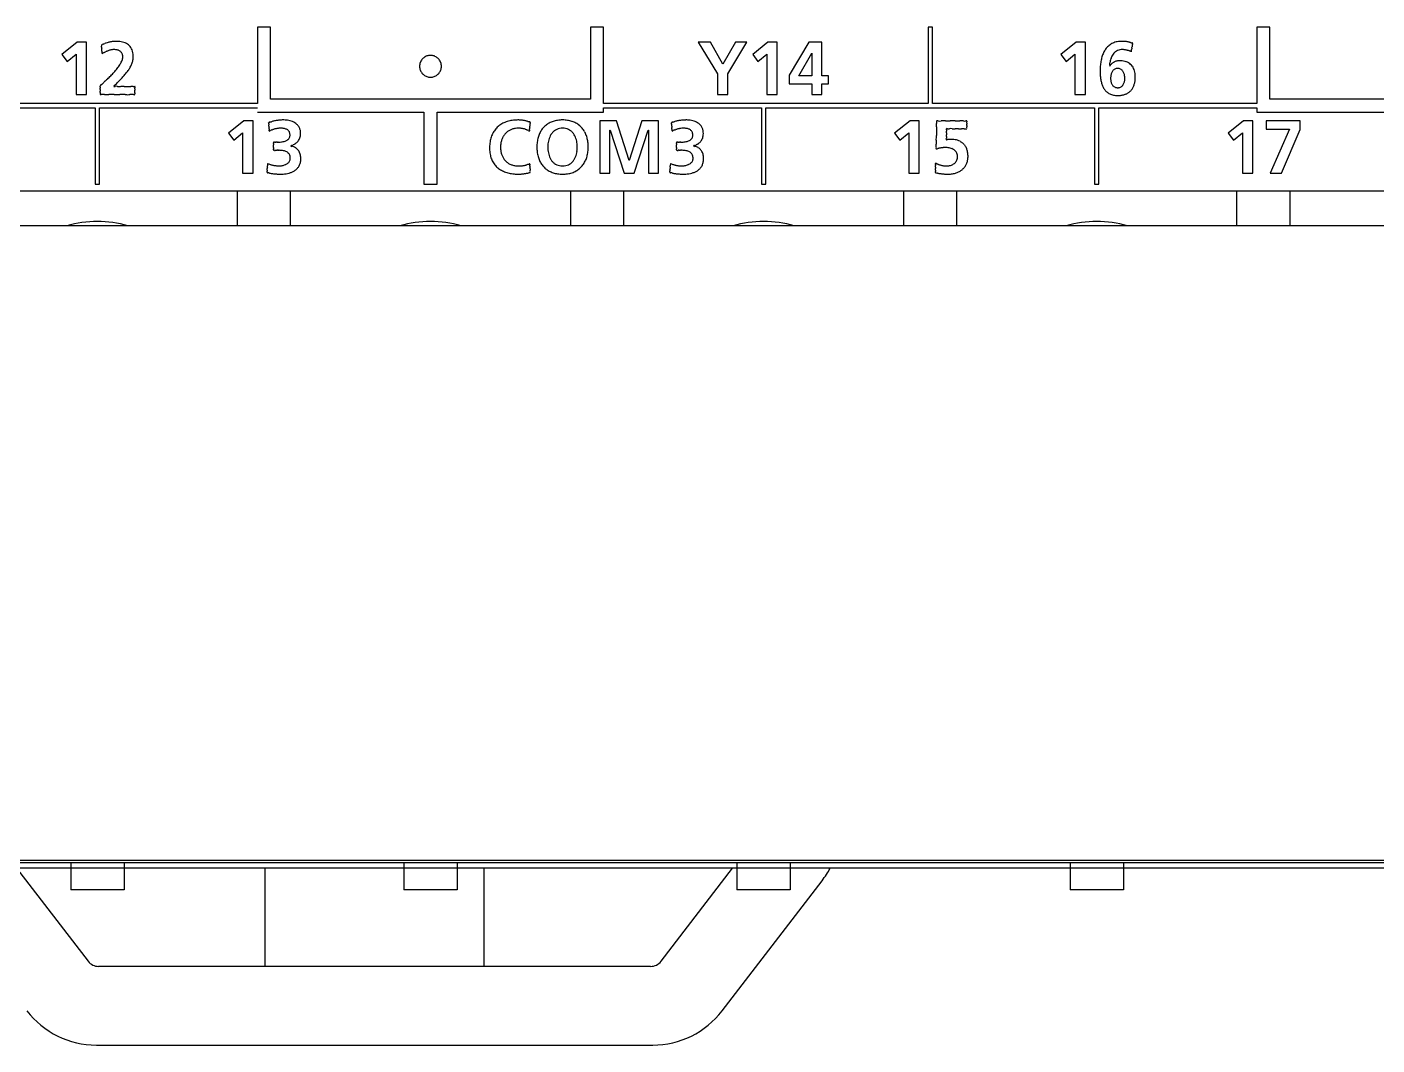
# Model space of a CAD drawing. Extents: x 168 to 388, y 259 to 356.
# Drawn here: x 269.86 to 300.75, y 259.02 to 282.32 of the extents above; entities that cross this region are included whole.
import ezdxf

# ---------------------------------------------------------------- set-up
doc = ezdxf.new("R2010")
doc.units = 0
doc.header["$MEASUREMENT"] = 0
doc.layers.get('0').update_dxf_attribs({"linetype": 'CONTINUOUS'})

msp = doc.modelspace()

# ---------------------------------------------------------------- linework, layer by layer
at = {"color": 7, "linetype": 'Continuous'}
for p, q in [((275.434, 282.317), (275.134, 282.317)), ((275.134, 282.317), (275.134, 280.568)), ((275.434, 280.668), (275.434, 282.317)), ((283.054, 282.317), (282.754, 282.317)), ((282.754, 282.317), (282.754, 280.668)), ((283.054, 280.568), (283.054, 282.317)), ((290.575, 282.317), (290.475, 282.317)), ((290.475, 282.317), (290.475, 280.568)), ((290.575, 280.568), (290.575, 282.317)), ((298.294, 282.317), (297.995, 282.317)), ((297.995, 282.317), (297.995, 280.568)), ((298.294, 280.668), (298.294, 282.317)), ((271.013, 281.968), (270.663, 281.687)), ((271.226, 281.968), (271.013, 281.968)), ((271.226, 280.77), (271.226, 281.968)), ((285.502, 281.968), (285.22, 281.968)), ((285.22, 281.968), (285.658, 281.244)), ((285.785, 281.465), (285.502, 281.968)), ((286.074, 281.968), (285.785, 281.465)), ((285.898, 281.244), (286.328, 281.968)), ((286.328, 281.968), (286.074, 281.968)), ((286.814, 281.968), (286.464, 281.687)), ((287.027, 281.968), (286.814, 281.968)), ((287.027, 280.77), (287.027, 281.968)), ((287.748, 281.968), (287.3, 281.213)), ((288.047, 281.968), (287.748, 281.968)), ((288.047, 281.197), (288.047, 281.968)), ((293.864, 281.968), (293.513, 281.687)), ((294.077, 281.968), (293.864, 281.968)), ((294.077, 280.77), (294.077, 281.968)), ((270.663, 281.687), (270.783, 281.53)), ((270.783, 281.53), (270.986, 281.695)), ((270.986, 281.695), (270.986, 280.77)), ((286.464, 281.687), (286.584, 281.53)), ((286.584, 281.53), (286.787, 281.695)), ((286.787, 281.695), (286.787, 280.77)), ((287.517, 281.197), (287.814, 281.717)), ((287.814, 281.717), (287.817, 281.717)), ((287.817, 281.717), (287.817, 281.197)), ((293.513, 281.687), (293.634, 281.53)), ((293.634, 281.53), (293.836, 281.695)), ((293.836, 281.695), (293.836, 280.77)), ((295.126, 281.752), (295.129, 281.775)), ((285.658, 281.244), (285.658, 280.77)), ((285.898, 280.77), (285.898, 281.244)), ((287.3, 281.213), (287.3, 281.019)), ((287.3, 281.019), (287.817, 281.019)), ((287.817, 281.197), (287.517, 281.197)), ((287.817, 281.019), (287.817, 280.77)), ((288.2, 281.197), (288.047, 281.197)), ((288.047, 280.77), (288.047, 281.019)), ((288.047, 281.019), (288.2, 281.019)), ((288.2, 281.019), (288.2, 281.197)), ((270.986, 280.77), (271.226, 280.77)), ((271.538, 280.794), (271.538, 280.77)), ((271.538, 280.77), (271.564, 280.77)), ((272.333, 280.77), (272.334, 280.774)), ((285.658, 280.77), (285.898, 280.77)), ((286.787, 280.77), (287.027, 280.77)), ((287.817, 280.77), (288.047, 280.77)), ((293.836, 280.77), (294.077, 280.77)), ((263.905, 280.468), (271.425, 280.468)), ((275.134, 280.568), (267.714, 280.568)), ((271.425, 280.468), (271.425, 278.718)), ((271.525, 278.718), (271.525, 280.468)), ((271.525, 280.468), (275.134, 280.468)), ((282.754, 280.668), (275.434, 280.668)), ((290.475, 280.568), (283.054, 280.568)), ((283.054, 280.368), (283.054, 280.468)), ((283.054, 280.468), (286.664, 280.468)), ((286.664, 280.468), (286.664, 278.718)), ((286.764, 278.718), (286.764, 280.468)), ((286.764, 280.468), (294.284, 280.468)), ((297.995, 280.568), (290.575, 280.568)), ((294.284, 280.468), (294.284, 278.718)), ((294.384, 278.718), (294.384, 280.468)), ((294.384, 280.468), (297.995, 280.468)), ((297.995, 280.468), (297.995, 280.368)), ((305.615, 280.668), (298.294, 280.668)), ((274.823, 280.168), (274.473, 279.887)), ((275.036, 280.168), (274.823, 280.168)), ((275.036, 278.97), (275.036, 280.168)), ((275.134, 280.368), (278.945, 280.368)), ((278.945, 280.368), (278.945, 278.718)), ((279.244, 278.718), (279.244, 280.368)), ((279.244, 280.368), (283.054, 280.368)), ((283.352, 280.168), (282.968, 280.168)), ((282.968, 280.168), (282.968, 278.97)), ((283.638, 279.26), (283.352, 280.168)), ((283.926, 280.168), (283.641, 279.26)), ((284.311, 280.168), (283.926, 280.168)), ((284.311, 278.97), (284.311, 280.168)), ((290.063, 280.168), (289.712, 279.887)), ((290.276, 280.168), (290.063, 280.168)), ((290.276, 278.97), (290.276, 280.168)), ((297.695, 280.168), (297.344, 279.887)), ((297.908, 280.168), (297.695, 280.168)), ((297.908, 278.97), (297.908, 280.168)), ((297.995, 280.368), (301.804, 280.368)), ((298.986, 280.168), (298.213, 280.168)), ((298.213, 280.168), (298.213, 279.979)), ((298.986, 279.969), (298.986, 280.168)), ((274.473, 279.887), (274.593, 279.73)), ((274.593, 279.73), (274.796, 279.895)), ((274.796, 279.895), (274.796, 278.97)), ((283.198, 279.955), (283.202, 279.959)), ((283.198, 278.97), (283.198, 279.955)), ((283.202, 279.959), (283.524, 278.97)), ((283.755, 278.97), (284.077, 279.959)), ((284.077, 279.959), (284.081, 279.959)), ((284.081, 279.959), (284.081, 278.97)), ((289.712, 279.887), (289.833, 279.73)), ((289.833, 279.73), (290.035, 279.895)), ((290.035, 279.895), (290.035, 278.97)), ((291.345, 279.99), (291.361, 279.99)), ((291.361, 279.99), (291.361, 279.996)), ((297.344, 279.887), (297.465, 279.73)), ((297.465, 279.73), (297.667, 279.895)), ((297.667, 279.895), (297.667, 278.97)), ((298.213, 279.979), (298.743, 279.979)), ((298.743, 279.979), (298.299, 278.97)), ((298.559, 278.97), (298.986, 279.969)), ((275.507, 279.684), (275.506, 279.682)), ((275.506, 279.497), (275.507, 279.495)), ((284.721, 279.684), (284.72, 279.682)), ((284.72, 279.497), (284.721, 279.495)), ((275.368, 279.193), (275.367, 279.168)), ((283.641, 279.26), (283.638, 279.26)), ((284.582, 279.193), (284.581, 279.168)), ((274.796, 278.97), (275.036, 278.97)), ((281.376, 278.987), (281.376, 278.993)), ((282.968, 278.97), (283.198, 278.97)), ((283.524, 278.97), (283.755, 278.97)), ((284.081, 278.97), (284.311, 278.97)), ((290.035, 278.97), (290.276, 278.97)), ((297.667, 278.97), (297.908, 278.97)), ((298.299, 278.97), (298.559, 278.97)), ((205.465, 278.567), (385.715, 278.567)), ((271.425, 278.718), (271.525, 278.718)), ((274.675, 278.567), (274.675, 277.767)), ((275.895, 277.767), (275.895, 278.567)), ((278.945, 278.718), (279.244, 278.718)), ((282.295, 278.567), (282.295, 277.767)), ((283.515, 277.767), (283.515, 278.567)), ((286.664, 278.718), (286.764, 278.718)), ((289.915, 278.567), (289.915, 277.767)), ((291.135, 277.767), (291.135, 278.567)), ((294.284, 278.718), (294.384, 278.718)), ((297.535, 278.567), (297.535, 277.767)), ((298.755, 277.767), (298.755, 278.567)), ((385.315, 277.767), (205.865, 277.767)), ((204.049, 263.251), (387.132, 263.251)), ((382.53, 263.185), (208.65, 263.185)), ((270.865, 263.185), (270.865, 262.567)), ((272.085, 263.185), (272.085, 262.567)), ((278.485, 263.185), (278.485, 262.567)), ((279.705, 263.185), (279.705, 262.567)), ((286.105, 263.185), (286.105, 262.567)), ((287.325, 263.185), (287.325, 262.567)), ((293.725, 263.185), (293.725, 262.567)), ((294.945, 263.185), (294.945, 262.567)), ((377.095, 263.067), (211.125, 263.067)), ((269.626, 263.067), (271.263, 260.934)), ((275.315, 260.817), (275.315, 263.067)), ((280.315, 263.067), (280.315, 260.817)), ((284.368, 260.934), (286.004, 263.067)), ((272.085, 262.567), (270.865, 262.567)), ((279.705, 262.567), (278.485, 262.567)), ((285.766, 259.8), (288.052, 262.778)), ((287.325, 262.567), (286.105, 262.567)), ((294.945, 262.567), (293.725, 262.567)), ((284.13, 260.817), (271.501, 260.817)), ((271.451, 259.017), (284.179, 259.017))]:
    msp.add_line(p, q, dxfattribs=at)
for centre, radius, start, end in [((271.501, 282.228), 0.324, 288.6494, 295.7422), ((271.8, 281.546), 0.422, 106.5968, 112.0667), ((272.004, 280.925), 1.075, 105.4138, 107.566), ((271.918, 281.223), 0.765, 102.1343, 105.1623), ((271.93, 281.173), 0.817, 99.3681, 102.2024), ((271.924, 281.206), 0.783, 96.4046, 99.3536), ((271.923, 281.221), 0.767, 93.4086, 96.4084), ((271.921, 281.258), 0.731, 90.2847, 93.4191), ((271.921, 281.371), 0.618, 83.9903, 90.4027), ((271.935, 281.503), 0.485, 76.0834, 84.0049), ((271.959, 281.597), 0.388, 66.8563, 76.0942), ((271.985, 281.658), 0.322, 56.2826, 66.8276), ((294.868, 281.585), 0.399, 110.8308, 125.0776), ((294.887, 281.531), 0.456, 96.9865, 110.6426), ((294.905, 281.384), 0.605, 89.0086, 96.966), ((294.906, 281.217), 0.772, 87.1562, 89.2511), ((294.906, 281.213), 0.776, 85.1131, 87.1781), ((294.909, 281.25), 0.739, 82.9555, 85.1103), ((294.907, 281.236), 0.753, 80.8255, 82.9335), ((294.923, 281.331), 0.656, 78.4931, 80.9085), ((294.801, 280.77), 1.231, 76.8674, 78.1579), ((295.023, 281.692), 0.282, 72.4989, 78.1637), ((295.162, 282.091), 0.141, 247.4388, 258.9064), ((295.138, 281.928), 0.0251, 43.7001, 97.46), ((295.295, 281.905), 0.144, 167.1944, 174.8345), ((295.133, 281.945), 0.0231, 339.9375, 2.0915), ((271.613, 281.894), 0.048, 175.3232, 195.549), ((271.586, 281.894), 0.0211, 148.7972, 169.5356), ((271.341, 281.847), 0.229, 2.2815, 8.5907), ((271.609, 281.864), 0.0575, 94.8658, 135.3434), ((272.546, 281.933), 0.979, 184.5471, 186.3251), ((265.906, 281.27), 5.694, 5.2726, 5.5996), ((268.024, 281.439), 3.569, 5.1832, 5.6891), ((272.285, 281.815), 0.708, 184.3265, 186.5457), ((271.428, 281.71), 0.155, 1.6974, 9.1748), ((271.609, 281.712), 0.0257, 174.2617, 196.6105), ((271.581, 281.73), 0.0261, 275.8191, 326.418), ((271.673, 281.627), 0.113, 112.3894, 128.4179), ((270.975, 283.003), 1.43, 297.2873, 298.5692), ((271.864, 281.346), 0.45, 113.0683, 117.1782), ((271.932, 281.198), 0.613, 110.4374, 113.4735), ((271.886, 281.32), 0.483, 106.4571, 110.3247), ((271.876, 281.355), 0.447, 102.3063, 106.4915), ((271.866, 281.4), 0.4, 97.6159, 102.2987), ((271.862, 281.43), 0.37, 92.5155, 97.6053), ((271.859, 281.493), 0.307, 86.5758, 92.633), ((271.861, 281.537), 0.263, 79.533, 86.4502), ((271.865, 281.557), 0.243, 72.1875, 79.5835), ((271.875, 281.586), 0.213, 63.942, 72.2091), ((271.888, 281.612), 0.183, 54.5771, 63.9612), ((271.902, 281.632), 0.158, 43.9187, 54.5685), ((271.913, 281.643), 0.143, 32.0748, 43.8638), ((271.916, 281.645), 0.14, 19.5628, 31.9602), ((271.906, 281.642), 0.15, 7.1797, 19.4482), ((271.868, 281.638), 0.188, 351.9764, 6.8617), ((272.004, 281.688), 0.286, 44.6892, 56.2054), ((272.009, 281.694), 0.279, 32.7398, 44.5705), ((271.989, 281.682), 0.302, 21.251, 32.6318), ((271.934, 281.661), 0.36, 10.9314, 21.1674), ((271.849, 281.644), 0.447, 1.9021, 10.9788), ((271.858, 281.642), 0.438, 351.6873, 2.2573), ((279.095, 281.418), 0.25, 114.0604, 123.3811), ((279.094, 281.419), 0.249, 104.5542, 114.054), ((279.094, 281.417), 0.25, 94.8825, 104.5296), ((279.095, 281.415), 0.253, 85.1091, 94.8909), ((279.095, 281.417), 0.25, 75.4712, 85.1178), ((279.095, 281.419), 0.249, 65.947, 75.4466), ((279.095, 281.417), 0.25, 56.6199, 65.9406), ((295.219, 281.4), 0.8, 159.5311, 166.9034), ((295.045, 281.465), 0.614, 150.2915, 159.5729), ((294.931, 281.531), 0.482, 138.8225, 150.2951), ((294.875, 281.578), 0.409, 125.3085, 138.7237), ((295.002, 281.491), 0.359, 149.7626, 158.629), ((294.948, 281.524), 0.296, 139.4321, 149.8815), ((294.91, 281.556), 0.246, 126.9732, 139.3559), ((294.9, 281.568), 0.23, 113.3103, 126.8065), ((294.906, 281.553), 0.246, 99.6083, 113.1481), ((294.916, 281.483), 0.317, 89.1531, 99.3745), ((294.917, 281.366), 0.434, 86.0845, 89.4707), ((294.916, 281.344), 0.456, 83.0399, 86.1488), ((294.917, 281.353), 0.447, 79.9336, 83.0135), ((294.914, 281.337), 0.463, 77.027, 79.9314), ((294.908, 281.31), 0.491, 74.3262, 77.0195), ((294.895, 281.263), 0.54, 71.8997, 74.3201), ((294.873, 281.196), 0.61, 69.7738, 71.8995), ((294.826, 281.069), 0.746, 68.0218, 69.7559), ((294.797, 280.996), 0.825, 66.506, 68.0766), ((161.276, 302.954), 135.518, 351.00915, 351.01981), ((332.835, 275.854), 38.168, 170.9919, 171.037), ((284.932, 283.46), 10.335, 350.9261, 351.1028), ((297.79, 281.458), 2.677, 170.6863, 171.3426), ((294.504, 282.007), 0.654, 349.8564, 352.1725), ((270.658, 282.362), 1.613, 317.9537, 321.8726), ((271.112, 282.008), 1.037, 321.735, 327.4973), ((271.493, 281.768), 0.587, 327.2989, 336.481), ((271.755, 281.657), 0.303, 336.032, 351.4735), ((271.25, 281.969), 1.132, 321.537, 326.2593), ((271.51, 281.796), 0.819, 326.2031, 332.5017), ((271.7, 281.698), 0.606, 332.4963, 340.6813), ((271.844, 281.648), 0.453, 340.5957, 351.1887), ((279.095, 281.418), 0.251, 170.2341, 180.0078), ((279.096, 281.418), 0.252, 179.9725, 189.7417), ((279.092, 281.419), 0.247, 160.5505, 170.2036), ((279.093, 281.418), 0.249, 189.7591, 199.381), ((279.092, 281.418), 0.248, 151.0838, 160.5382), ((279.093, 281.418), 0.249, 199.397, 208.8472), ((279.094, 281.417), 0.25, 141.791, 151.0779), ((279.096, 281.416), 0.252, 132.5937, 141.7905), ((279.096, 281.416), 0.252, 123.3836, 132.5945), ((279.094, 281.416), 0.252, 47.4063, 56.6175), ((279.094, 281.416), 0.252, 38.2103, 47.407), ((279.095, 281.417), 0.25, 28.9221, 38.2101), ((279.097, 281.418), 0.248, 19.4633, 28.9153), ((279.096, 281.418), 0.249, 331.1545, 340.6008), ((279.098, 281.419), 0.247, 9.7937, 19.4524), ((279.096, 281.418), 0.248, 340.613, 350.2466), ((279.094, 281.418), 0.251, 359.9948, 9.7633), ((279.092, 281.418), 0.253, 350.2726, 0.0131), ((295.867, 281.307), 1.456, 177.4795, 181.4341), ((295.684, 281.316), 1.273, 172.7311, 177.5406), ((295.438, 281.348), 1.025, 166.8558, 172.7621), ((294.653, 281.439), 0.0243, 148.1825, 205.8328), ((294.394, 281.509), 0.245, 346.703, 0.5024), ((294.632, 281.435), 0.00977, 282.8386, 5.4145), ((294.956, 281.475), 0.319, 163.0546, 173.5406), ((294.692, 281.415), 0.0543, 124.1097, 157.3501), ((295.192, 281.422), 0.561, 159.0324, 164.8757), ((294.044, 282.099), 0.889, 314.0348, 315.946), ((294.811, 281.344), 0.188, 124.3538, 133.0958), ((294.818, 281.22), 0.152, 134.5662, 145.9171), ((294.858, 281.282), 0.265, 119.0577, 125.1357), ((294.805, 281.233), 0.133, 121.6973, 134.4608), ((294.841, 281.31), 0.233, 111.8735, 118.7915), ((294.804, 281.235), 0.132, 108.2324, 121.5358), ((294.849, 281.291), 0.254, 105.4611, 111.9092), ((294.81, 281.215), 0.152, 95.612, 108.0004), ((294.855, 281.267), 0.278, 99.3523, 105.4179), ((294.813, 281.196), 0.171, 84.0392, 95.9178), ((294.862, 281.225), 0.32, 93.8498, 99.3545), ((294.815, 281.217), 0.15, 71.7141, 84.2184), ((294.868, 281.13), 0.416, 88.1459, 93.7242), ((294.82, 281.233), 0.134, 58.3836, 71.4944), ((294.869, 281.09), 0.456, 79.8268, 88.5241), ((294.817, 281.229), 0.138, 45.8368, 58.2448), ((294.803, 281.215), 0.158, 34.7494, 45.7551), ((294.885, 281.178), 0.366, 69.849, 79.7869), ((294.903, 281.227), 0.314, 58.9422, 69.8042), ((294.915, 281.249), 0.289, 47.4966, 58.8562), ((294.914, 281.249), 0.29, 36.1451, 47.4018), ((294.895, 281.235), 0.314, 25.4592, 36.0731), ((294.849, 281.214), 0.364, 15.8214, 25.4134), ((271.386, 281.268), 0.323, 305.5261, 319.8439), ((272.871, 279.814), 1.756, 131.6697, 134.8212), ((270.262, 282.663), 2.108, 313.1519, 316.0536), ((269.784, 283.154), 2.792, 315.6064, 317.8899), ((271.094, 281.85), 1.163, 312.14, 316.7575), ((225.635, 326.945), 65.195, 315.2571, 315.34153), ((270.522, 282.569), 2.076, 315.7554, 318.4242), ((270.815, 282.315), 1.688, 318.2745, 321.5225), ((279.095, 281.419), 0.25, 208.8527, 218.1443), ((279.096, 281.419), 0.252, 218.1456, 227.3552), ((279.096, 281.419), 0.251, 227.3549, 236.5816), ((279.095, 281.418), 0.25, 236.5845, 245.9206), ((279.094, 281.417), 0.248, 245.9273, 255.439), ((279.094, 281.418), 0.25, 255.4639, 265.117), ((279.095, 281.421), 0.253, 265.108, 274.892), ((279.095, 281.418), 0.25, 274.8827, 284.5352), ((279.095, 281.417), 0.249, 284.5602, 294.0717), ((279.095, 281.418), 0.25, 294.0784, 303.4145), ((279.094, 281.419), 0.251, 303.4173, 312.6443), ((279.094, 281.419), 0.252, 312.6442, 321.8536), ((279.095, 281.419), 0.25, 321.8544, 331.1476), ((295.662, 281.299), 1.251, 181.3001, 185.4546), ((295.326, 281.266), 0.913, 185.4323, 190.9648), ((295.087, 281.219), 0.669, 190.9123, 198.1577), ((294.918, 281.164), 0.492, 198.1158, 207.5306), ((295.073, 281.142), 0.421, 175.1431, 180.2337), ((295.004, 281.139), 0.352, 179.7619, 185.4977), ((295.035, 281.147), 0.383, 169.8869, 175.2968), ((294.975, 281.135), 0.323, 185.3438, 191.3966), ((294.955, 281.161), 0.302, 163.331, 169.887), ((294.914, 281.123), 0.261, 191.4017, 198.5831), ((294.895, 281.179), 0.239, 155.4825, 163.3747), ((294.869, 281.108), 0.213, 198.5503, 206.9901), ((294.848, 281.201), 0.187, 145.9345, 155.5042), ((294.834, 281.09), 0.174, 206.9879, 216.9103), ((294.775, 281.195), 0.193, 25.3785, 34.7408), ((294.778, 281.097), 0.19, 325.3478, 334.5035), ((294.733, 281.175), 0.239, 17.5342, 25.4013), ((294.739, 281.116), 0.233, 334.4748, 342.2099), ((294.681, 281.158), 0.294, 10.8844, 17.5703), ((294.694, 281.13), 0.281, 342.1792, 348.8061), ((294.622, 281.147), 0.354, 5.1406, 10.9019), ((294.654, 281.139), 0.323, 348.7604, 354.6679), ((294.584, 281.143), 0.392, 359.8831, 5.218), ((294.611, 281.143), 0.365, 354.6894, 359.9591), ((294.772, 281.133), 0.44, 336.4727, 345.6923), ((294.656, 281.162), 0.56, 345.7157, 353.4712), ((294.783, 281.195), 0.433, 7.2623, 15.8443), ((294.656, 281.18), 0.56, 0.033, 7.1507), ((294.547, 281.176), 0.67, 353.3282, 0.2945), ((271.596, 280.966), 0.0589, 175.6676, 184.3324), ((273.231, 280.928), 1.694, 179.5432, 180.4568), ((271.596, 280.945), 0.0631, 110.0535, 156.7928), ((271.166, 280.952), 0.372, 358.4959, 1.5041), ((264.594, 280.899), 6.944, 359.8705, 0.1295), ((298.359, 280.867), 26.822, 179.9651, 180.0349), ((172.449, 280.835), 99.088, 359.99109, 0.00891), ((623.444, 280.807), 351.907, 179.99789, 180.00211), ((271.599, -339.823), 620.592, 89.996738, 90.003262), ((271.686, 460.138), 179.368, 269.9836, 270.0164), ((271.798, 230.264), 50.506, 89.9306, 90.0694), ((271.904, 280.937), 0.0583, 120.7073, 158.6265), ((271.866, 281.022), 0.0654, 255.8661, 284.1339), ((271.924, 294.441), 13.671, 269.7284, 270.2716), ((271.909, 280.599), 0.361, 85.623, 94.377), ((271.972, 282.536), 1.578, 268.7181, 271.2819), ((272.051, 277.231), 3.539, 88.9917, 91.0083), ((272.047, 274.439), 6.519, 89.6549, 90.3451), ((272.125, 327.423), 46.465, 269.9514, 270.0486), ((272.167, 281.632), 0.864, 266.4436, 273.5564), ((272.201, 295.406), 14.448, 269.858, 270.142), ((272.259, 280.583), 0.19, 78.2596, 101.7404), ((272.265, 278.05), 2.908, 89.4405, 90.5595), ((272.31, 281.518), 0.56, 268.2412, 271.7588), ((272.316, 280.795), 0.0312, 235.6255, 304.3745), ((272.33, 280.947), 0.0113, 65.197, 100.154), ((272.322, 280.952), 0.0133, 337.0018, 22.9982), ((272.409, 280.937), 0.0749, 172.3928, 187.6072), ((272.001, 280.914), 0.333, 357.7352, 2.2648), ((273.749, 280.886), 1.415, 179.3935, 180.6065), ((254.675, 280.856), 17.659, 359.9503, 0.0497), ((270.288, 280.826), 2.047, 359.6032, 0.3968), ((272.774, 280.8), 0.44, 178.4921, 181.5079), ((272.245, 280.781), 0.0896, 355.1828, 4.8172), ((294.817, 281.111), 0.378, 207.5389, 219.3454), ((294.774, 281.076), 0.322, 219.4832, 233.2226), ((294.773, 281.078), 0.323, 233.478, 247.8061), ((294.796, 281.138), 0.388, 248.0282, 261.2342), ((294.814, 281.075), 0.149, 216.9506, 228.2961), ((294.806, 281.067), 0.138, 228.4082, 240.6938), ((294.817, 281.276), 0.527, 261.226, 271.9818), ((294.808, 281.071), 0.142, 240.8197, 253.2669), ((294.815, 281.097), 0.169, 253.4687, 264.8169), ((294.817, 281.102), 0.175, 264.3204, 275.9012), ((294.82, 281.07), 0.142, 275.9393, 288.7257), ((294.822, 281.282), 0.533, 271.4472, 280.2576), ((294.824, 281.058), 0.13, 288.9336, 302.0789), ((294.82, 281.063), 0.136, 302.2129, 314.4922), ((294.806, 281.078), 0.157, 314.5585, 325.3481), ((294.843, 281.162), 0.411, 280.3068, 290.6422), ((294.867, 281.099), 0.344, 290.7028, 302.1332), ((294.881, 281.075), 0.316, 302.2516, 314.1555), ((294.875, 281.08), 0.324, 314.2761, 325.8358), ((294.84, 281.103), 0.366, 325.9165, 336.4545), ((275.417, 280.107), 0.0319, 81.8701, 139.1694), ((275.421, 280.126), 0.0283, 176.1617, 192.0383), ((275.206, 280.098), 0.188, 1.304, 6.896), ((276.256, 280.151), 0.863, 183.2428, 184.9572), ((275.387, 280.301), 0.165, 281.8671, 294.1052), ((275.56, 279.837), 0.33, 102.4103, 108.6634), ((275.857, 278.665), 1.539, 102.4607, 103.8303), ((275.699, 279.355), 0.831, 99.5048, 102.0927), ((275.726, 279.207), 0.982, 97.3688, 99.6009), ((275.723, 279.222), 0.966, 95.0384, 97.3481), ((275.728, 279.174), 1.014, 92.7956, 95.0335), ((275.726, 279.227), 0.962, 90.441, 92.8399), ((275.725, 279.456), 0.733, 86.7009, 90.5203), ((275.73, 279.565), 0.624, 81.4604, 86.5878), ((275.74, 279.622), 0.566, 75.5754, 81.5531), ((275.766, 279.723), 0.461, 68.1162, 75.6166), ((275.802, 279.811), 0.367, 58.693, 68.1674), ((275.839, 279.873), 0.294, 46.8968, 58.6988), ((275.865, 279.901), 0.256, 32.9366, 46.7825), ((280.986, 279.642), 0.527, 122.4952, 133.7252), ((281.016, 279.593), 0.584, 111.9489, 122.4196), ((281.054, 279.499), 0.685, 102.4835, 111.9324), ((281.091, 279.325), 0.863, 94.3502, 102.4148), ((281.098, 279.293), 0.896, 89.0237, 94.6627), ((281.1, 279.439), 0.75, 86.8533, 88.9344), ((281.098, 279.427), 0.762, 84.6464, 86.8023), ((281.093, 279.362), 0.827, 82.6107, 84.6762), ((281.087, 279.321), 0.868, 80.5681, 82.5913), ((281.107, 279.434), 0.753, 78.2849, 80.66), ((280.989, 278.902), 1.299, 76.5695, 77.9602), ((281.227, 279.867), 0.305, 71.9351, 77.8632), ((281.387, 280.311), 0.167, 246.9413, 257.6833), ((281.354, 280.12), 0.0276, 42.4271, 95.7862), ((280.655, 280.157), 0.719, 354.0502, 356.232), ((281.53, 280.106), 0.159, 171.554, 178.7282), ((281.349, 280.136), 0.0255, 344.7542, 5.528), ((282.043, 279.682), 0.496, 118.2912, 129.1937), ((282.064, 279.641), 0.541, 107.8019, 118.2366), ((282.096, 279.539), 0.648, 98.3701, 107.6942), ((282.109, 279.467), 0.722, 89.4929, 98.622), ((282.121, 279.489), 0.7, 81.1647, 90.4651), ((282.134, 279.552), 0.635, 71.935, 81.387), ((282.162, 279.641), 0.543, 61.4327, 71.8312), ((282.179, 279.674), 0.505, 50.6354, 61.382), ((284.631, 280.107), 0.0319, 81.8705, 139.1694), ((284.635, 280.126), 0.0283, 176.1617, 192.0384), ((284.42, 280.098), 0.188, 1.304, 6.896), ((285.47, 280.151), 0.863, 183.2428, 184.9572), ((284.601, 280.301), 0.165, 281.8675, 294.1057), ((284.774, 279.837), 0.33, 102.4108, 108.6639), ((285.071, 278.666), 1.539, 102.4612, 103.8308), ((284.913, 279.355), 0.831, 99.5052, 102.0932), ((284.94, 279.207), 0.982, 97.3691, 99.6013), ((284.937, 279.222), 0.966, 95.0385, 97.3484), ((284.942, 279.174), 1.014, 92.7958, 95.0335), ((284.94, 279.227), 0.961, 90.4403, 92.8406), ((284.939, 279.458), 0.731, 86.6966, 90.5201), ((284.944, 279.567), 0.622, 81.4486, 86.5818), ((284.953, 279.623), 0.565, 75.5623, 81.5419), ((284.98, 279.724), 0.461, 68.1022, 75.6033), ((285.015, 279.811), 0.366, 58.6802, 68.1535), ((285.053, 279.873), 0.294, 46.8868, 58.686), ((285.079, 279.901), 0.256, 32.9308, 46.7727), ((287.089, 280.137), 3.582, 358.31, 359.544), ((291.371, 280.12), 0.7, 176.9531, 180.9008), ((290.7, 280.157), 0.0286, 157.4743, 180.4022), ((290.691, 280.136), 0.0363, 61.1752, 118.8248), ((290.744, 280.375), 0.21, 260.3398, 279.6602), ((290.827, 279.233), 0.937, 87.084, 92.916), ((290.929, 283.711), 3.543, 269.1171, 270.8829), ((291.04, 273.353), 6.815, 89.528, 90.472), ((291.149, 283.22), 3.052, 269.0186, 270.9814), ((291.244, 279.403), 0.766, 86.7803, 93.2197), ((291.315, 280.324), 0.159, 259.711, 280.289), ((291.352, 280.153), 0.0175, 60.5457, 118.5836), ((291.479, 280.152), 0.119, 175.8598, 184.1402), ((291.343, 280.164), 0.0183, 348.0993, 11.9007), ((290.816, 280.131), 0.545, 358.7398, 1.2602), ((293.598, 280.105), 2.237, 179.6421, 180.3579), ((282.707, 280.077), 8.654, 359.9035, 0.0965), ((272.047, 279.821), 3.359, 3.8421, 4.3579), ((282.669, 280.552), 7.288, 183.9758, 184.2242), ((271.735, 279.737), 3.676, 3.867, 4.333), ((276.35, 280.04), 0.949, 183.3406, 184.8594), ((275.203, 279.937), 0.203, 1.6499, 6.5501), ((275.409, 279.967), 0.0308, 264.8202, 324.8318), ((275.433, 279.941), 0.0273, 177.3037, 190.8963), ((275.483, 279.871), 0.0921, 102.4903, 121.6556), ((275.157, 280.88), 0.968, 288.3739, 290.1844), ((275.625, 279.571), 0.421, 104.3678, 108.5254), ((275.699, 279.307), 0.695, 102.3189, 104.8367), ((275.673, 279.419), 0.581, 99.1674, 102.185), ((275.677, 279.398), 0.602, 96.2858, 99.2062), ((275.676, 279.401), 0.599, 93.3193, 96.265), ((275.676, 279.423), 0.577, 90.2843, 93.3562), ((275.676, 279.553), 0.447, 85.9342, 90.3939), ((275.683, 279.662), 0.338, 80.108, 85.8957), ((275.696, 279.733), 0.265, 73.0934, 80.166), ((275.714, 279.793), 0.203, 64.3198, 73.1246), ((275.733, 279.832), 0.159, 53.5597, 64.3272), ((275.748, 279.853), 0.134, 40.9174, 53.4849), ((275.754, 279.858), 0.126, 27.2049, 40.7414), ((275.758, 279.839), 0.124, 320.8935, 335.1064), ((275.742, 279.853), 0.139, 13.8348, 26.9975), ((275.758, 279.838), 0.124, 335.3017, 349.7955), ((275.707, 279.844), 0.175, 2.019, 13.7355), ((275.725, 279.843), 0.157, 350.2384, 2.8098), ((275.865, 279.902), 0.255, 17.963, 32.7034), ((275.86, 279.865), 0.261, 336.0626, 345.6821), ((275.814, 279.887), 0.309, 3.9674, 17.6723), ((275.814, 279.876), 0.308, 345.7894, 354.6302), ((275.764, 279.881), 0.358, 354.4847, 4.3662), ((281.085, 279.597), 0.635, 156.3692, 166.4768), ((281.009, 279.63), 0.552, 145.3377, 156.3243), ((280.979, 279.65), 0.516, 133.8207, 145.2439), ((281.131, 279.595), 0.431, 150.3823, 159.7866), ((281.1, 279.612), 0.395, 140.3703, 150.3638), ((281.082, 279.627), 0.372, 129.8564, 140.337), ((281.076, 279.633), 0.364, 119.034, 129.8114), ((281.082, 279.622), 0.376, 108.2489, 118.9617), ((281.089, 279.599), 0.4, 97.6989, 108.2541), ((281.1, 279.505), 0.495, 89.5789, 97.4684), ((281.101, 279.317), 0.682, 87.4742, 89.8113), ((281.104, 279.351), 0.649, 85.1193, 87.571), ((281.112, 279.452), 0.548, 82.1674, 85.0773), ((281.122, 279.52), 0.479, 78.8421, 82.2032), ((281.113, 279.483), 0.517, 75.5299, 78.6983), ((281.161, 279.658), 0.335, 70.9758, 75.9875), ((282.014, 281.944), 2.104, 249.3085, 250.1336), ((281.277, 279.877), 0.0904, 55.8696, 75.9912), ((281.356, 279.97), 0.0336, 212.5961, 271.8059), ((281.328, 279.942), 0.0296, 348.6628, 1.6194), ((281.578, 279.933), 0.22, 172.8046, 177.4776), ((280.334, 280.061), 1.03, 354.4152, 355.867), ((285.262, 279.671), 3.914, 174.9133, 175.3689), ((274.596, 280.61), 6.794, 355.002, 355.2803), ((284.177, 279.828), 2.819, 174.8185, 175.4637), ((282.209, 279.608), 0.678, 160.3624, 168.9971), ((282.116, 279.641), 0.579, 150.755, 160.3539), ((282.06, 279.672), 0.515, 140.2744, 150.7116), ((282.038, 279.689), 0.487, 129.2806, 140.2055), ((282.273, 279.607), 0.49, 157.2543, 164.7646), ((282.199, 279.639), 0.41, 148.5352, 157.2794), ((282.142, 279.673), 0.343, 138.3553, 148.5388), ((282.109, 279.702), 0.299, 126.7438, 138.3101), ((282.099, 279.716), 0.282, 114.1619, 126.6337), ((282.104, 279.701), 0.298, 101.5195, 114.0122), ((282.114, 279.649), 0.351, 89.7796, 101.4131), ((282.117, 279.65), 0.35, 78.5798, 90.2135), ((282.127, 279.702), 0.297, 65.9725, 78.4688), ((282.132, 279.715), 0.283, 53.3625, 65.8244), ((282.122, 279.702), 0.3, 41.7002, 53.253), ((282.088, 279.673), 0.344, 31.4842, 41.6558), ((282.032, 279.638), 0.41, 22.7503, 31.4881), ((281.958, 279.607), 0.49, 15.2648, 22.7754), ((282.182, 279.679), 0.499, 39.8493, 50.5602), ((282.161, 279.662), 0.527, 29.5381, 39.7914), ((282.109, 279.633), 0.585, 19.9876, 29.5007), ((282.028, 279.603), 0.672, 11.3051, 19.979), ((281.261, 279.821), 3.359, 3.8421, 4.3579), ((291.882, 280.552), 7.287, 183.9758, 184.2242), ((280.95, 279.737), 3.675, 3.867, 4.3331), ((285.563, 280.04), 0.948, 183.3404, 184.8596), ((284.417, 279.937), 0.203, 1.6493, 6.5508), ((284.623, 279.967), 0.0308, 264.8322, 324.8381), ((284.647, 279.941), 0.0273, 177.3018, 190.8982), ((284.697, 279.871), 0.0922, 102.5246, 121.6654), ((284.371, 280.879), 0.968, 288.4033, 290.2113), ((284.839, 279.572), 0.42, 104.3963, 108.554), ((284.912, 279.31), 0.693, 102.341, 104.8644), ((284.887, 279.421), 0.578, 99.1826, 102.2071), ((284.89, 279.401), 0.599, 96.2937, 99.2212), ((284.89, 279.403), 0.597, 93.3213, 96.2726), ((284.889, 279.423), 0.577, 90.2838, 93.3581), ((284.889, 279.553), 0.447, 85.9339, 90.394), ((284.897, 279.662), 0.338, 80.1073, 85.8954), ((284.91, 279.733), 0.265, 73.0926, 80.1654), ((284.928, 279.793), 0.203, 64.3189, 73.1238), ((284.947, 279.832), 0.159, 53.5589, 64.3263), ((284.962, 279.853), 0.134, 40.9167, 53.484), ((284.967, 279.858), 0.126, 27.2045, 40.7408), ((284.972, 279.839), 0.124, 320.909, 335.1141), ((284.956, 279.853), 0.139, 13.8347, 26.9972), ((284.972, 279.838), 0.124, 335.3088, 349.7967), ((284.921, 279.844), 0.175, 2.019, 13.7355), ((284.939, 279.843), 0.157, 350.2396, 2.8093), ((285.078, 279.902), 0.255, 17.9612, 32.6979), ((285.074, 279.865), 0.261, 336.064, 345.6832), ((285.027, 279.887), 0.309, 3.9675, 17.6706), ((285.028, 279.876), 0.308, 345.7905, 354.6307), ((284.978, 279.881), 0.358, 354.4851, 4.366), ((286.892, 279.85), 3.774, 358.144, 359.71), ((309.262, 279.535), 18.599, 178.7659, 179.0881), ((311.754, 279.589), 21.089, 178.7967, 179.0573), ((291.278, 279.784), 0.384, 176.1983, 181.492), ((289.361, 279.86), 1.535, 358.0873, 359.603), ((295.678, 279.774), 4.783, 178.5951, 179.0952), ((292.301, 279.918), 1.403, 178.1923, 179.498), ((286.173, 280.006), 4.725, 358.6094, 359.0809), ((290.916, 279.985), 0.0174, 165.3108, 186.3299), ((290.604, 279.979), 0.295, 356.7955, 0.8948), ((290.909, 279.973), 0.0194, 59.8516, 120.1484), ((290.941, 280.112), 0.124, 259.7182, 280.2818), ((290.994, 279.421), 0.57, 86.8795, 93.1205), ((291.061, 282.329), 2.34, 269.114, 270.886), ((291.135, 270.94), 9.05, 89.7611, 90.2389), ((291.208, 313.449), 33.459, 269.9389, 270.0611), ((291.274, 161.101), 118.888, 89.98556, 90.01444), ((291.325, 691.467), 411.478, 269.99713, 270.00287), ((323.355, 280.048), 31.994, 179.9753, 180.0247), ((177.679, 280.023), 113.681, 359.99417, 0.00583), ((275.548, 279.675), 0.0421, 171.3794, 188.6206), ((275.544, 279.503), 0.0386, 170.595, 189.405), ((275.285, 279.658), 0.221, 357.1955, 2.8045), ((276.48, 279.634), 0.974, 179.1888, 180.8112), ((270.15, 279.605), 5.356, 359.8364, 0.1636), ((270.899, 279.574), 4.607, 359.8098, 0.1902), ((276.396, 279.545), 0.89, 179.1117, 180.8883), ((275.304, 279.52), 0.202, 356.9384, 3.0616), ((275.51, 279.677), 0.0074, 63.285, 116.7151), ((275.51, 279.502), 0.00783, 243.1883, 296.8117), ((275.519, 279.723), 0.0395, 261.1996, 278.8004), ((275.52, 279.454), 0.0417, 81.1593, 98.8407), ((275.533, 279.511), 0.173, 87.387, 92.613), ((275.535, 279.677), 0.183, 267.3747, 272.6253), ((275.55, 280.378), 0.694, 269.27, 270.73), ((275.553, 278.76), 0.734, 89.2666, 90.7334), ((275.568, 277.06), 2.624, 89.8047, 90.1953), ((275.572, 282.272), 2.777, 269.8039, 270.1961), ((275.585, 288.265), 8.581, 269.9455, 270.0545), ((275.59, 270.367), 9.128, 89.9455, 90.0545), ((275.6, 267.935), 11.748, 89.9682, 90.0318), ((275.605, 292.344), 12.849, 269.9691, 270.0309), ((275.61, 283.115), 3.431, 269.9331, 270.0669), ((275.617, 275.679), 3.816, 89.9361, 90.0639), ((275.614, 280.569), 0.885, 270.0191, 271.2609), ((275.621, 278.571), 0.923, 88.8446, 89.9866), ((275.62, 280.27), 0.587, 271.2708, 276.1292), ((275.628, 278.918), 0.577, 84.1101, 88.8536), ((275.634, 280.145), 0.46, 276.0584, 281.7355), ((275.643, 279.064), 0.43, 78.2628, 84.1886), ((275.659, 280.028), 0.341, 281.7025, 288.6834), ((275.669, 279.184), 0.308, 70.6369, 78.3013), ((275.688, 279.942), 0.25, 288.6335, 297.2739), ((275.696, 279.262), 0.224, 60.9231, 70.6752), ((275.718, 279.884), 0.184, 297.2428, 307.9169), ((275.744, 279.851), 0.143, 307.9486, 320.7242), ((275.913, 279.586), 0.0163, 76.0108, 147.5516), ((275.913, 279.603), 0.0178, 221.8624, 298.8422), ((275.903, 279.684), 0.0834, 279.9555, 309.309), ((275.924, 279.514), 0.0729, 55.004, 92.4938), ((276.826, 278.129), 1.726, 118.9292, 120.3046), ((275.48, 278.536), 1.146, 62.7165, 64.9154), ((275.852, 279.867), 0.267, 301.431, 310.1571), ((275.909, 279.388), 0.193, 47.1785, 59.7717), ((275.829, 279.901), 0.308, 309.4755, 316.9618), ((275.872, 279.344), 0.25, 38.3917, 47.9228), ((275.869, 279.862), 0.252, 317.2008, 326.3872), ((275.874, 279.347), 0.246, 28.3978, 38.1246), ((275.872, 279.86), 0.248, 326.4131, 335.9747), ((281.332, 279.55), 0.886, 175.0744, 183.4635), ((281.177, 279.538), 0.731, 183.2823, 192.6947), ((281.236, 279.562), 0.79, 166.545, 175.3272), ((281.26, 279.565), 0.564, 176.7642, 184.7591), ((281.23, 279.568), 0.534, 168.6405, 176.8681), ((281.212, 279.561), 0.516, 184.6753, 193.0272), ((281.173, 279.579), 0.476, 159.7881, 168.6206), ((282.46, 279.572), 0.932, 176.4778, 183.495), ((282.349, 279.581), 0.82, 169.017, 176.5997), ((282.369, 279.564), 0.841, 183.3451, 190.7756), ((282.492, 279.571), 0.713, 177.2382, 182.6698), ((282.42, 279.575), 0.641, 171.2745, 177.2211), ((282.484, 279.569), 0.705, 182.5428, 188.0717), ((282.382, 279.555), 0.602, 188.0551, 194.41), ((282.353, 279.585), 0.573, 164.7347, 171.3064), ((281.879, 279.585), 0.572, 8.7163, 15.2947), ((281.85, 279.555), 0.602, 345.5609, 351.9226), ((281.812, 279.575), 0.64, 2.7882, 8.7483), ((281.749, 279.57), 0.703, 351.906, 357.4481), ((281.742, 279.571), 0.711, 357.3217, 2.7703), ((281.907, 279.58), 0.795, 3.5325, 11.2847), ((281.888, 279.565), 0.815, 348.9258, 356.5239), ((281.812, 279.572), 0.89, 356.3877, 3.6398), ((284.761, 279.675), 0.0421, 171.3783, 188.6217), ((284.758, 279.503), 0.0386, 170.5939, 189.4061), ((284.499, 279.658), 0.221, 357.1951, 2.8049), ((285.694, 279.634), 0.974, 179.1887, 180.8113), ((279.365, 279.605), 5.355, 359.8364, 0.1636), ((280.113, 279.574), 4.607, 359.8098, 0.1902), ((285.609, 279.545), 0.89, 179.1116, 180.8884), ((284.518, 279.52), 0.202, 356.938, 3.062), ((284.724, 279.677), 0.0074, 63.2848, 116.7152), ((284.724, 279.502), 0.00784, 243.1882, 296.8118), ((284.733, 279.723), 0.0395, 261.1995, 278.8005), ((284.734, 279.454), 0.0418, 81.1592, 98.8408), ((284.747, 279.511), 0.173, 87.387, 92.613), ((284.749, 279.677), 0.183, 267.3747, 272.6253), ((284.764, 280.378), 0.694, 269.27, 270.73), ((284.767, 278.76), 0.735, 89.2666, 90.7334), ((284.782, 277.059), 2.624, 89.8047, 90.1953), ((284.786, 282.272), 2.777, 269.8039, 270.1961), ((284.799, 288.263), 8.579, 269.9454, 270.0546), ((284.804, 270.369), 9.126, 89.9455, 90.0545), ((284.814, 267.958), 11.726, 89.9681, 90.0319), ((284.819, 292.319), 12.824, 269.969, 270.031), ((284.824, 283.105), 3.421, 269.9329, 270.0671), ((284.831, 275.69), 3.805, 89.9359, 90.0641), ((284.828, 280.566), 0.882, 270.0192, 271.2633), ((284.835, 278.575), 0.92, 88.8423, 89.9865), ((284.834, 280.268), 0.585, 271.2737, 276.1404), ((284.842, 278.92), 0.575, 84.0989, 88.8508), ((284.848, 280.143), 0.459, 276.0696, 281.753), ((284.857, 279.065), 0.429, 78.2449, 84.1774), ((284.873, 280.027), 0.34, 281.7202, 288.7055), ((284.882, 279.184), 0.307, 70.614, 78.2832), ((284.902, 279.941), 0.249, 288.6557, 297.2978), ((284.91, 279.262), 0.224, 60.8984, 70.6521), ((284.932, 279.883), 0.184, 297.2668, 307.9388), ((284.957, 279.851), 0.143, 307.9705, 320.7401), ((285.127, 279.586), 0.0163, 76.009, 147.5505), ((285.126, 279.603), 0.0178, 221.8789, 298.8659), ((285.116, 279.684), 0.0834, 279.954, 309.3082), ((285.138, 279.514), 0.0731, 55.0323, 92.5143), ((286.04, 278.128), 1.727, 118.9288, 120.3037), ((284.698, 278.543), 1.139, 62.7274, 64.9424), ((285.066, 279.867), 0.267, 301.4306, 310.1573), ((285.123, 279.389), 0.192, 47.1715, 59.7831), ((285.043, 279.901), 0.308, 309.4757, 316.9626), ((285.086, 279.345), 0.249, 38.3618, 47.9142), ((285.083, 279.862), 0.252, 317.2017, 326.3884), ((285.088, 279.348), 0.246, 28.3531, 38.094), ((285.085, 279.86), 0.248, 326.4144, 335.976), ((290.694, 279.547), 0.0384, 149.1147, 208.7392), ((290.667, 279.555), 0.0272, 255.825, 283.6991), ((290.455, 279.605), 0.209, 349.3198, 8.5342), ((291.584, 279.665), 0.923, 176.0818, 181.7722), ((290.633, 279.715), 0.191, 281.9531, 289.1484), ((290.781, 279.235), 0.311, 101.3624, 105.7524), ((290.93, 278.57), 0.993, 100.8771, 102.2462), ((290.86, 278.922), 0.633, 98.5037, 100.645), ((290.871, 278.848), 0.709, 96.6502, 98.5626), ((290.871, 278.852), 0.705, 94.7037, 96.6328), ((290.873, 278.83), 0.727, 92.831, 94.7086), ((290.874, 278.795), 0.762, 91.0185, 92.8216), ((290.873, 278.948), 0.608, 88.0338, 91.1517), ((290.906, 279.741), 0.0144, 151.99, 205.7003), ((290.896, 279.748), 0.0134, 260.0709, 288.6809), ((290.809, 279.762), 0.0855, 350.0208, 7.6696), ((290.877, 279.091), 0.466, 82.4597, 87.9634), ((290.947, 279.509), 0.23, 99.159, 101.6307), ((291.692, 275.252), 4.553, 99.7563, 99.8892), ((291.011, 279.198), 0.548, 98.3716, 99.5412), ((291.016, 279.166), 0.58, 97.2607, 98.4286), ((290.887, 279.161), 0.396, 76.1688, 82.5164), ((291.006, 279.243), 0.503, 95.8176, 97.2393), ((291.005, 279.261), 0.485, 94.2663, 95.8191), ((291.003, 279.278), 0.468, 92.5707, 94.2651), ((290.906, 279.236), 0.318, 68.5584, 76.202), ((291.004, 279.269), 0.476, 90.8055, 92.5568), ((291.004, 279.232), 0.513, 86.4856, 90.785), ((290.93, 279.297), 0.253, 59.3113, 68.5921), ((291.005, 279.243), 0.503, 79.9598, 86.5831), ((290.954, 279.338), 0.204, 48.1657, 59.3092), ((290.973, 279.359), 0.176, 35.2986, 48.0805), ((291.017, 279.305), 0.44, 72.1965, 79.9815), ((291.035, 279.363), 0.379, 63.0301, 72.2203), ((291.057, 279.405), 0.331, 52.2955, 63.011), ((291.071, 279.425), 0.307, 40.2634, 52.2141), ((291.064, 279.42), 0.316, 27.711, 40.1184), ((291.022, 279.398), 0.363, 15.6495, 27.598), ((290.91, 279.368), 0.479, 5.1537, 15.4931), ((442.973, 268.128), 167.97, 176.23145, 176.24056), ((275.707, 280.046), 0.918, 248.3626, 250.1953), ((275.696, 280.016), 0.886, 250.1739, 252.0818), ((275.675, 279.951), 0.817, 252.0875, 254.1658), ((275.662, 279.903), 0.768, 254.1646, 256.3878), ((275.646, 279.471), 0.331, 286.2871, 292.9804), ((275.671, 279.412), 0.267, 292.909, 301.0635), ((275.722, 279.308), 0.172, 48.9278, 60.9009), ((275.704, 279.359), 0.205, 300.992, 311.3135), ((275.737, 279.326), 0.148, 35.1938, 48.7678), ((275.735, 279.324), 0.158, 311.3033, 324.257), ((275.737, 279.327), 0.148, 20.9757, 35.0025), ((275.757, 279.307), 0.13, 324.3245, 339.9376), ((275.701, 279.315), 0.186, 8.4493, 20.5775), ((275.751, 279.308), 0.136, 340.5438, 356.1841), ((275.699, 279.311), 0.189, 356.316, 9.3681), ((275.824, 279.282), 0.301, 328.9974, 343.1042), ((275.845, 279.331), 0.279, 19.6772, 28.4332), ((275.812, 279.32), 0.315, 11.6359, 19.6623), ((275.761, 279.299), 0.367, 343.3366, 356.2831), ((275.762, 279.309), 0.365, 4.4296, 11.623), ((275.713, 279.305), 0.415, 355.8877, 4.4668), ((281.03, 279.506), 0.581, 192.7722, 203.5843), ((280.962, 279.477), 0.507, 203.6599, 215.2692), ((280.944, 279.466), 0.486, 215.3878, 227.1403), ((281.151, 279.547), 0.453, 193.0472, 202.1387), ((281.108, 279.529), 0.407, 202.1485, 211.9174), ((281.081, 279.512), 0.375, 211.9497, 222.3283), ((281.069, 279.503), 0.36, 222.3784, 233.149), ((281.071, 279.506), 0.364, 233.2094, 244.0539), ((281.083, 279.531), 0.391, 244.1219, 254.635), ((281.188, 279.556), 0.409, 281.9156, 285.9997), ((281.66, 278.032), 1.187, 106.2895, 107.5967), ((281.313, 279.243), 0.0724, 280.8779, 300.4241), ((281.366, 279.166), 0.0217, 90.4052, 137.895), ((281.346, 279.182), 0.0204, 350.052, 15.8364), ((281.495, 279.175), 0.129, 178.5721, 187.3163), ((280.782, 279.115), 0.586, 1.6215, 4.2669), ((282.225, 279.537), 0.694, 190.7959, 199.2793), ((282.129, 279.504), 0.592, 199.2829, 208.7468), ((282.068, 279.471), 0.523, 208.7855, 219.1426), ((282.284, 279.529), 0.501, 194.3741, 201.8072), ((282.199, 279.495), 0.408, 201.782, 210.6148), ((282.137, 279.458), 0.337, 210.6134, 221.0394), ((282.103, 279.43), 0.293, 221.1019, 232.9858), ((282.094, 279.418), 0.277, 233.099, 245.8989), ((282.104, 279.443), 0.305, 246.143, 258.5299), ((282.127, 279.443), 0.305, 281.4822, 293.8715), ((282.137, 279.418), 0.277, 294.1146, 306.9051), ((282.128, 279.43), 0.293, 307.0175, 318.8877), ((282.094, 279.459), 0.337, 318.9494, 329.3635), ((282.032, 279.495), 0.409, 329.3619, 338.1883), ((281.947, 279.53), 0.501, 338.1632, 345.5967), ((282.152, 279.481), 0.535, 320.7887, 330.9648), ((282.097, 279.511), 0.598, 330.9978, 340.3785), ((282.011, 279.541), 0.689, 340.3822, 348.9051), ((452.116, 267.853), 167.917, 176.13651, 176.14562), ((284.917, 280.033), 0.904, 248.2829, 250.137), ((284.907, 280.005), 0.874, 250.1162, 252.0451), ((284.887, 279.943), 0.809, 252.0506, 254.1462), ((284.874, 279.898), 0.762, 254.1451, 256.3824), ((284.86, 279.47), 0.33, 286.3078, 293.0129), ((284.885, 279.412), 0.267, 292.9417, 301.1083), ((284.935, 279.308), 0.172, 48.9059, 60.876), ((284.918, 279.358), 0.204, 301.0373, 311.3682), ((284.951, 279.326), 0.148, 35.179, 48.7462), ((284.948, 279.323), 0.158, 311.359, 324.3132), ((284.951, 279.327), 0.148, 20.9696, 34.988), ((284.971, 279.307), 0.13, 324.3818, 339.9783), ((284.915, 279.315), 0.186, 8.4473, 20.5728), ((284.964, 279.308), 0.137, 340.5818, 356.1949), ((284.912, 279.311), 0.189, 356.3234, 9.3617), ((285.038, 279.282), 0.301, 328.9977, 343.1042), ((285.059, 279.332), 0.279, 19.629, 28.3881), ((285.025, 279.32), 0.315, 11.5964, 19.6143), ((284.974, 279.299), 0.367, 343.3362, 356.2835), ((284.975, 279.31), 0.366, 4.4111, 11.5834), ((284.926, 279.305), 0.415, 355.8919, 4.4529), ((291.388, 279.14), 0.742, 177.5447, 179.6955), ((290.669, 279.194), 0.0212, 168.939, 188.3012), ((290.489, 279.185), 0.158, 355.1482, 2.092), ((290.65, 279.174), 0.0235, 40.1088, 95.0336), ((290.712, 279.267), 0.0888, 240.4605, 255.6443), ((290.5, 278.643), 0.57, 68.0026, 70.5225), ((290.877, 279.608), 0.466, 249.454, 252.7216), ((290.952, 279.832), 0.702, 252.3134, 254.5931), ((290.923, 279.403), 0.262, 289.0343, 297.717), ((290.943, 279.366), 0.219, 297.7075, 307.8573), ((290.961, 279.343), 0.19, 307.8966, 319.5091), ((290.969, 279.335), 0.178, 319.6228, 332.229), ((290.977, 279.363), 0.171, 21.5349, 35.1291), ((290.962, 279.338), 0.186, 332.3693, 345.1311), ((290.957, 279.356), 0.192, 8.3057, 21.3132), ((290.926, 279.347), 0.223, 345.3149, 357.0129), ((290.914, 279.349), 0.236, 356.5526, 8.3512), ((291.019, 279.335), 0.368, 325.9066, 336.5849), ((290.998, 279.343), 0.391, 336.6129, 346.7869), ((290.952, 279.354), 0.438, 346.8557, 356.1808), ((290.861, 279.359), 0.529, 356.24, 5.672), ((275.381, 278.991), 0.0262, 167.1059, 185.3661), ((275.375, 279.01), 0.0292, 226.2926, 283.3683), ((275.183, 279.018), 0.174, 353.0238, 359.4482), ((276.157, 278.977), 0.801, 175.2552, 177.2168), ((272.068, 279.276), 3.299, 355.957, 356.515), ((288.107, 278.254), 12.773, 176.1607, 176.3113), ((228.213, 282.227), 47.253, 356.2167, 356.2553), ((275.365, 278.831), 0.151, 70.9644, 83.4828), ((275.494, 279.304), 0.34, 256.3685, 262.1483), ((275.908, 281.784), 2.854, 260.7147, 261.4227), ((275.651, 279.858), 0.722, 256.388, 258.7647), ((275.64, 280.054), 1.103, 261.7916, 263.6584), ((275.644, 279.823), 0.686, 258.7678, 261.282), ((275.678, 280.376), 1.428, 263.5556, 265.011), ((275.638, 279.784), 0.646, 261.2736, 263.9616), ((275.672, 280.311), 1.362, 265.029, 266.5541), ((275.638, 279.787), 0.649, 263.9986, 266.6962), ((275.674, 280.337), 1.389, 266.5535, 268.0343), ((275.633, 279.677), 0.539, 266.5642, 269.8444), ((275.668, 280.142), 1.193, 267.9903, 269.6806), ((275.632, 279.527), 0.389, 269.8485, 274.8468), ((275.667, 279.826), 0.878, 269.6213, 273.5282), ((275.633, 279.51), 0.372, 275.0338, 280.7068), ((275.632, 279.52), 0.382, 280.5768, 286.3267), ((275.676, 279.679), 0.73, 273.5944, 279.0423), ((275.692, 279.58), 0.63, 278.9685, 285.3758), ((275.725, 279.461), 0.506, 285.3378, 293.2707), ((275.766, 279.366), 0.403, 293.234, 303.0772), ((275.807, 279.304), 0.329, 303.0947, 315.0434), ((275.831, 279.279), 0.294, 315.1751, 328.7826), ((280.963, 279.487), 0.514, 227.2398, 238.4004), ((281.002, 279.552), 0.589, 238.4581, 248.5145), ((281.046, 279.663), 0.709, 248.5164, 257.3254), ((281.086, 279.843), 0.893, 257.3546, 264.802), ((281.096, 279.577), 0.439, 254.6482, 264.6263), ((281.099, 279.949), 1, 264.5985, 270.5902), ((281.104, 279.679), 0.542, 264.7052, 271.179), ((281.1, 279.807), 0.858, 270.5878, 272.5796), ((281.102, 279.857), 0.719, 271.0509, 273.5735), ((281.1, 279.799), 0.85, 272.6513, 274.6739), ((281.097, 279.955), 0.818, 273.5294, 275.7838), ((281.089, 279.938), 0.989, 274.6526, 276.3994), ((281.094, 279.985), 0.848, 275.7902, 277.9659), ((281.076, 280.05), 1.102, 276.4033, 277.9755), ((281.105, 279.91), 0.772, 277.9125, 280.2644), ((281.056, 280.196), 1.25, 277.9726, 279.3605), ((281.086, 280.002), 0.866, 280.3884, 282.4166), ((281.028, 280.364), 1.42, 279.3602, 280.579), ((280.991, 280.56), 1.619, 280.5765, 281.6406), ((280.931, 280.853), 1.918, 281.6458, 282.5369), ((280.899, 281.001), 2.07, 282.5151, 283.3319), ((283.767, 279.239), 2.401, 182.5695, 183.3189), ((272.114, 278.608), 9.269, 2.8433, 3.0451), ((315.56, 280.811), 34.232, 182.9184, 182.97), ((159.989, 272.781), 121.546, 2.93812, 2.9503), ((282.042, 279.45), 0.49, 219.2094, 230.1342), ((282.044, 279.454), 0.494, 230.2195, 241.2194), ((282.065, 279.493), 0.538, 241.2934, 251.8427), ((282.093, 279.58), 0.63, 251.8972, 261.5486), ((282.113, 279.715), 0.766, 261.5371, 270.1982), ((282.112, 279.475), 0.337, 258.2905, 270.6912), ((282.12, 279.474), 0.337, 269.313, 281.7188), ((282.117, 279.698), 0.749, 269.8829, 278.637), ((282.137, 279.567), 0.617, 278.6845, 288.4831), ((282.161, 279.494), 0.54, 288.5262, 299.0327), ((282.178, 279.461), 0.503, 299.1042, 309.948), ((282.178, 279.461), 0.502, 310.0209, 320.7324), ((284.595, 278.991), 0.0261, 167.0069, 185.2752), ((284.397, 279.018), 0.174, 352.9275, 359.3546), ((284.589, 279.01), 0.0292, 226.2802, 283.3808), ((285.37, 278.976), 0.801, 175.1599, 177.1223), ((281.283, 279.282), 3.298, 355.862, 356.4201), ((297.315, 278.233), 12.768, 176.0657, 176.2164), ((237.447, 282.304), 47.238, 356.1218, 356.1603), ((284.578, 278.831), 0.151, 70.9628, 83.485), ((284.708, 279.304), 0.34, 256.3684, 262.1491), ((285.122, 281.785), 2.855, 260.7152, 261.423), ((284.864, 279.855), 0.719, 256.3826, 258.7696), ((284.854, 280.054), 1.103, 261.7919, 263.6587), ((284.857, 279.822), 0.685, 258.7728, 261.2931), ((284.892, 280.376), 1.428, 263.5559, 265.0112), ((284.852, 279.784), 0.647, 261.2846, 263.9745), ((284.886, 280.311), 1.362, 265.0292, 266.5542), ((284.852, 279.789), 0.652, 264.0118, 266.7056), ((284.888, 280.338), 1.389, 266.5536, 268.0344), ((284.847, 279.679), 0.542, 266.5726, 269.8477), ((284.882, 280.142), 1.193, 267.9903, 269.6806), ((284.846, 279.527), 0.389, 269.8493, 274.8459), ((284.881, 279.826), 0.878, 269.6213, 273.5283), ((284.847, 279.509), 0.371, 275.0357, 280.7181), ((284.846, 279.518), 0.381, 280.5876, 286.3472), ((284.889, 279.679), 0.73, 273.5946, 279.0426), ((284.906, 279.58), 0.63, 278.9688, 285.3762), ((284.939, 279.461), 0.506, 285.3382, 293.2711), ((284.98, 279.366), 0.403, 293.2344, 303.0775), ((285.02, 279.304), 0.329, 303.0951, 315.0437), ((285.045, 279.279), 0.294, 315.1754, 328.7827), ((290.666, 278.987), 0.0238, 167.6344, 189.6059), ((291.347, 279.011), 0.704, 177.4471, 179.7932), ((290.489, 279.007), 0.154, 354.784, 2.4563), ((290.659, 279.004), 0.0263, 230.168, 283.3913), ((287.917, 279.124), 2.728, 358.267, 358.9733), ((296.463, 278.953), 5.819, 178.4475, 178.7928), ((287.763, 279.197), 2.884, 358.2908, 358.9494), ((290.654, 278.848), 0.13, 72.088, 84.8649), ((290.769, 279.306), 0.342, 257.2653, 262.3521), ((291.735, 285.325), 6.438, 260.9588, 261.2377), ((290.925, 280.113), 1.163, 261.6033, 263.1795), ((290.904, 279.665), 0.529, 254.7177, 257.8912), ((290.958, 280.366), 1.419, 263.0771, 264.3822), ((290.9, 279.642), 0.505, 257.8603, 261.3288), ((290.939, 280.178), 1.229, 264.4019, 265.9076), ((290.895, 279.613), 0.475, 261.3506, 265.2016), ((290.931, 280.073), 1.124, 265.8988, 267.5266), ((290.893, 279.591), 0.453, 265.1849, 269.4043), ((290.924, 279.889), 0.941, 267.5062, 269.4111), ((290.893, 279.542), 0.405, 269.3569, 275.053), ((290.923, 279.691), 0.742, 269.325, 275.3852), ((290.897, 279.495), 0.357, 275.072, 281.663), ((290.907, 279.45), 0.312, 281.6159, 289.0594), ((290.937, 279.545), 0.595, 275.3635, 283.9812), ((290.962, 279.443), 0.49, 283.9846, 293.5285), ((290.99, 279.377), 0.419, 293.5667, 303.917), ((291.013, 279.343), 0.378, 303.9735, 314.8196), ((291.024, 279.331), 0.362, 314.8853, 325.8441), ((271.475, 275.367), 2.5, 73.7398, 106.2602), ((279.095, 275.367), 2.5, 73.7398, 106.2602), ((286.715, 275.367), 2.5, 73.7398, 106.2602), ((294.335, 275.367), 2.5, 73.7398, 106.2602), ((286.465, 263.996), 2, 322.4965, 332.3231), ((271.501, 261.117), 0.3, 217.5047, 270.0006), ((284.13, 261.117), 0.3, 269.9994, 322.4953), ((271.451, 261.017), 2, 217.5042, 270.0001), ((284.179, 261.017), 2, 269.9999, 322.4958)]:
    msp.add_arc(centre, radius, start, end, dxfattribs=at)

doc.saveas('drawing.dxf')
